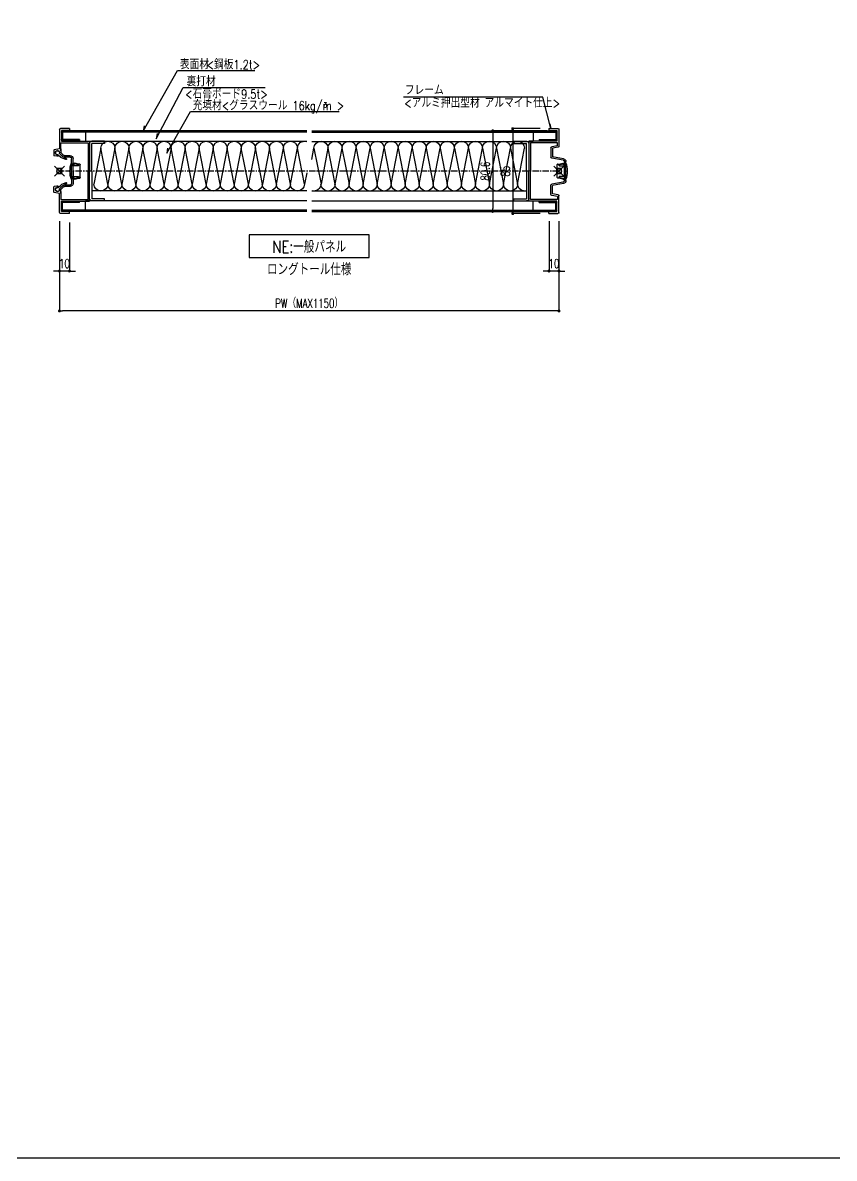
# Model space of a CAD drawing. Extents: x -275225 to 47266, y -41063 to 95295.
# Drawn here: x -223123 to -222310, y -17314 to -16178 of the extents above; entities that cross this region are included whole.
import ezdxf
from ezdxf.enums import TextEntityAlignment as Align

# ---------------------------------------------------------------- set-up
doc = ezdxf.new("R2010")
doc.units = 0
doc.header["$LTSCALE"] = 0.2
doc.header["$PDMODE"] = 99
doc.header["$PDSIZE"] = 5
doc.linetypes.add('CENTER', pattern=[50.8, 31.75, -6.35, 6.35, -6.35])
for name, color, linetype in [('_P18_製品', 4, 'Continuous'), ('_P18_製品寸法', 9, 'Continuous'), ('_基準', 1, 'CENTER'), ('_文字', 3, 'Continuous'), ('_製品寸法', 9, 'Continuous'), ('樹脂', 6, 'Continuous')]:
    doc.layers.add(name, color=color, linetype=linetype)
doc.layers.add('_ポイント', color=1, linetype='Continuous', plot=False)
doc.styles.add('OKAMURA', font='SIMPLEX.shx', dxfattribs={"width": 0.7, "bigfont": 'BIGFONT.shx'})
doc.dimstyles.new('OKAMURA-003', dxfattribs={"dimscale": 3, "dimtxt": 3, "dimasz": 1, "dimexe": 0, "dimexo": 3, "dimgap": 1, "dimtad": 1, "dimdec": 3, "dimdsep": 46, "dimtxsty": 'OKAMURA', "dimblk1": 'DOT', "dimblk2": 'DOT', "dimsah": 1, "dimcen": 0, "dimclrd": 9, "dimclre": 9, "dimclrt": 3, "dimadec": 0, "dimazin": 0, "dimtfac": 1, "dimtdec": 3, "dimtix": 1, "dimtmove": 2, "dimatfit": 3, "dimldrblk": 'NONE', "dimfxl": 0, "dimtolj": 1, "dimarcsym": 0})

# ---------------------------------------------------------------- blocks, each defined once
blk = doc.blocks.new('_DOT')
at = {"color": 0, "linetype": 'ByBlock'}
blk.add_line((-0.5, 0), (-1, 0), dxfattribs=at)
at = {"color": 0, "linetype": 'ByBlock', "const_width": 0.5}
blk.add_lwpolyline([(-0.25, 0, 1), (0.25, 0, 1)], format="xyb", close=True, dxfattribs=at)
blk = doc.blocks.new('*D1557')
at = {"layer": '_製品寸法', "color": 9, "lineweight": -2, "transparency": 16777216}
for p, q in [((490, -50.1), (490, -100)), ((500, -50.1), (500, -100)), ((487, -100), (484, -100)), ((500, -100), (490, -100)), ((503, -100), (506, -100))]:
    blk.add_line(p, q, dxfattribs=at)
at = {"layer": 'Defpoints', "color": 0, "transparency": 16777216}
for p in [(490, -41.1), (500, -41.1), (490, -100)]:
    blk.add_point(p, dxfattribs=at)
at = {"layer": '_製品寸法', "color": 9, "lineweight": -2, "transparency": 16777216, "xscale": 3, "yscale": 3, "zscale": 3}
blk.add_blockref('_DOT', (490, -100), dxfattribs=at)
at = {"layer": '_製品寸法', "color": 9, "lineweight": -2, "transparency": 16777216, "xscale": 3, "yscale": 3, "zscale": 3, "rotation": 180}
blk.add_blockref('_DOT', (500, -100), dxfattribs=at)
at = {"layer": '_製品寸法', "color": 3, "transparency": 16777216, "insert": (495, -92.5), "char_height": 9, "attachment_point": 5, "style": 'OKAMURA'}
blk.add_mtext('\\A1;10', dxfattribs=at)
blk = doc.blocks.new('_None')
blk = doc.blocks.new('*D1558')
at = {"layer": '_製品寸法', "color": 9, "lineweight": -2, "transparency": 16777216}
for p, q in [((0, -50.1), (0, -140)), ((500, -50.1), (500, -140)), ((497, -140), (3, -140))]:
    blk.add_line(p, q, dxfattribs=at)
at = {"layer": 'Defpoints', "color": 0, "transparency": 16777216}
for p in [(0, -41.1), (500, -41.1), (0, -140)]:
    blk.add_point(p, dxfattribs=at)
at = {"layer": '_製品寸法', "color": 9, "lineweight": -2, "transparency": 16777216, "xscale": 3, "yscale": 3, "zscale": 3, "rotation": 180}
blk.add_blockref('_DOT', (0, -140), dxfattribs=at)
at = {"layer": '_製品寸法', "color": 9, "lineweight": -2, "transparency": 16777216, "xscale": 3, "yscale": 3, "zscale": 3}
blk.add_blockref('_DOT', (500, -140), dxfattribs=at)
at = {"layer": '_製品寸法', "color": 3, "transparency": 16777216, "insert": (250, -132.5), "char_height": 9, "attachment_point": 5, "style": 'OKAMURA'}
blk.add_mtext('\\A1;PW（MAX1150）', dxfattribs=at)
blk = doc.blocks.new('*D1559')
at = {"layer": '_製品寸法', "color": 9, "lineweight": -2, "transparency": 16777216}
for p, q in [((0, -50.5), (0, -100)), ((10, -51.5), (10, -100)), ((-3, -100), (-6, -100)), ((10, -100), (0, -100)), ((13, -100), (16, -100))]:
    blk.add_line(p, q, dxfattribs=at)
at = {"layer": 'Defpoints', "color": 0, "transparency": 16777216}
for p in [(0, -41.5), (10, -42.5), (0, -100)]:
    blk.add_point(p, dxfattribs=at)
at = {"layer": '_製品寸法', "color": 9, "lineweight": -2, "transparency": 16777216, "xscale": 3, "yscale": 3, "zscale": 3}
blk.add_blockref('_DOT', (0, -100), dxfattribs=at)
at = {"layer": '_製品寸法', "color": 9, "lineweight": -2, "transparency": 16777216, "xscale": 3, "yscale": 3, "zscale": 3, "rotation": 180}
blk.add_blockref('_DOT', (10, -100), dxfattribs=at)
at = {"layer": '_製品寸法', "color": 3, "transparency": 16777216, "insert": (5, -92.5), "char_height": 9, "attachment_point": 5, "style": 'OKAMURA'}
blk.add_mtext('\\A1;10', dxfattribs=at)
blk = doc.blocks.new('*D1560')
at = {"layer": '_製品寸法', "color": 9, "lineweight": -2, "transparency": 16777216}
for p, q in [((481, 42.5), (453.7, 42.5)), ((453.7, 39.5), (453.7, -39.5)), ((481, -42.5), (453.7, -42.5))]:
    blk.add_line(p, q, dxfattribs=at)
at = {"layer": 'Defpoints', "color": 0, "transparency": 16777216}
for p in [(490, 42.5), (453.7, -42.5), (490, -42.5)]:
    blk.add_point(p, dxfattribs=at)
at = {"layer": '_製品寸法', "color": 9, "lineweight": -2, "transparency": 16777216, "xscale": 3, "yscale": 3, "zscale": 3}
for p, rotation in [((453.7, 42.5), 90), ((453.7, -42.5), 270)]:
    blk.add_blockref('_DOT', p, dxfattribs=dict(at, rotation=rotation))
at = {"layer": '_製品寸法', "color": 3, "transparency": 16777216, "insert": (446.2, 0), "char_height": 9, "attachment_point": 5, "rotation": 90, "style": 'OKAMURA'}
blk.add_mtext('\\A1;85', dxfattribs=at)
blk = doc.blocks.new('*D1561')
at = {"layer": '_製品寸法', "color": 9, "lineweight": -2, "transparency": 16777216}
for p, q in [((488.2, 40.3), (433.7, 40.3)), ((433.7, 37.3), (433.7, -37.3)), ((488.2, -40.3), (433.7, -40.3))]:
    blk.add_line(p, q, dxfattribs=at)
at = {"layer": 'Defpoints', "color": 0, "transparency": 16777216}
for p in [(497.2, 40.3), (433.7, -40.3), (497.2, -40.3)]:
    blk.add_point(p, dxfattribs=at)
at = {"layer": '_製品寸法', "color": 9, "lineweight": -2, "transparency": 16777216, "xscale": 3, "yscale": 3, "zscale": 3}
for p, rotation in [((433.7, 40.3), 90), ((433.7, -40.3), 270)]:
    blk.add_blockref('_DOT', p, dxfattribs=dict(at, rotation=rotation))
at = {"layer": '_製品寸法', "color": 3, "transparency": 16777216, "insert": (426.2, 0), "char_height": 9, "attachment_point": 5, "rotation": 90, "style": 'OKAMURA'}
blk.add_mtext('\\A1;80.6', dxfattribs=at)
blk = doc.blocks.new('樹脂')
at = {"layer": '_P18_製品', "color": 0, "linetype": 'ByBlock'}
for p, q in [((-8.7, -6.5), (-8.7, 6.5)), ((-8.2, 7), (-7, 7)), ((-7, 7), (-3.2, 8.1)), ((-7, 6.3), (-3.2, 7.4)), ((-7, 6.3), (-7, 7)), ((-7, 5.9), (-7, 6.3)), ((-6.5, 5.4), (0, 5.4)), ((-3.2, 8.1), (-3.2, 7.6)), ((-3.2, 7.6), (-2.4, 7.6)), ((-3.2, 7.6), (-3.2, 6.9)), ((-3.2, 6.9), (-2.4, 6.9)), ((-2.4, 7.6), (-2.4, 7.1)), ((-2.4, 7.1), (-0.5, 7.1)), ((-2.4, 6.4), (-2.4, 7.1)), ((-2.4, 6.4), (-0.5, 6.4)), ((-0.5, 7.1), (-0.5, 5.4)), ((0, -8.3), (0, 8.3)), ((-7, -7), (-8.2, -7)), ((-7, -5.9), (-7, -6.3)), ((-7, -6.3), (-7, -7)), ((-3.2, -7.4), (-7, -6.3)), ((-3.2, -8.1), (-7, -7)), ((0, -5.4), (-6.5, -5.4)), ((-3.2, -7.4), (-1.6, -7.4)), ((-3.2, -8.1), (-1.6, -8.1)), ((-1.6, -7.6), (-1.6, -6.9)), ((-1.6, -6.9), (-0.8, -6.9)), ((-1.6, -7.6), (-0.8, -7.6)), ((-1.6, -8.1), (-1.6, -7.6)), ((-0.8, -7.1), (-0.8, -6.4)), ((-0.8, -6.4), (-0.5, -6.4)), ((-0.8, -7.1), (-0.5, -7.1)), ((-0.8, -7.6), (-0.8, -7.1)), ((-0.5, -7.1), (-0.5, -5.4))]:
    blk.add_line(p, q, dxfattribs=at)
for centre, radius, start, end in [((-8.2, 6.5), 0.5, 90, 180), ((-6.5, 5.9), 0.5, 180, 270), ((-21, 0), 22.6, 338.3053, 21.6947), ((-8.2, -6.5), 0.5, 180, 270), ((-6.5, -5.9), 0.5, 90, 180)]:
    blk.add_arc(centre, radius, start, end, dxfattribs=at)
blk = doc.blocks.new('P18LTNE')
at = {"layer": '_P18_製品'}
for p, q in [((0, 41.5), (0, 24.8)), ((10, 42.5), (1, 42.5)), ((10, 40.5), (2, 40.5)), ((2, 40.5), (2, 30)), ((247.5, 40.3), (3.2, 40.3)), ((247.5, 39.1), (3.2, 39.1)), ((3.2, 39.1), (3.2, 31.5)), ((10, 42.5), (10, 40.5)), ((26, 39.1), (26, 29.6)), ((252.5, 40.3), (496.8, 40.3)), ((252.5, 39.1), (496.8, 39.1)), ((474, 39.1), (474, 29.6)), ((490, 42.5), (499, 42.5)), ((490, 42.5), (490, 40.5)), ((490, 40.5), (498, 40.5)), ((496.8, 39.1), (496.8, 31.5)), ((498, 40.5), (498, 30)), ((500, 41.5), (500, 22.4)), ((0.8, 23.9), (6.5, 22.9)), ((1.5, 28.4), (28.6, 28.4)), ((1.5, 25.3), (1.5, 28.4)), ((1.5, 25.3), (7.2, 24.3)), ((2, 30), (30.1, 30)), ((20, 31.5), (3.2, 31.5)), ((20, 30.3), (3.2, 30.3)), ((6.5, 22.9), (6.5, 14.4)), ((8, 23.3), (8, 14)), ((20, 31.5), (20, 30.3)), ((247.5, 29.6), (26, 29.6)), ((28.6, 28.4), (28.6, 0)), ((30.1, 30), (30.1, 0)), ((30.1, 30), (30.1, 0)), ((45.2, 29.9), (32.5, 29.9)), ((32.5, 0), (32.5, 27.6)), ((45.2, 27.6), (32.5, 27.6)), ((45.2, 29.9), (45.2, 27.6)), ((252.5, 29.6), (474, 29.6)), ((454.8, 29.9), (454.8, 27.6)), ((454.8, 29.9), (467.5, 29.9)), ((454.8, 27.6), (467.5, 27.6)), ((467.5, 0), (467.5, 27.6)), ((469.8, 30), (469.8, 0)), ((469.8, 30), (469.8, 0)), ((498, 30), (469.8, 30)), ((471.4, 28.4), (471.4, 0)), ((498.5, 28.4), (471.4, 28.4)), ((480, 31.5), (496.8, 31.5)), ((480, 31.5), (480, 30.3)), ((480, 30.3), (496.8, 30.3)), ((498.5, 20.4), (498.5, 28.4)), ((-4.5, 12.4), (6.5, 14.4)), ((-4.3, 11), (7.2, 13)), ((486.4, 0), (486.4, 12.4)), ((487.9, 0), (487.9, 12.4)), ((489.4, 15.4), (494.8, 15.4)), ((489.4, 13.9), (494.8, 13.9)), ((493.2, 12.6), (497, 14.7)), ((493.7, 11.6), (497.8, 13.3)), ((498.5, 18.5), (495.8, 15.8)), ((500, 17.8), (496.9, 14.8)), ((499.9, 17.7), (497.7, 15.3)), ((498.5, 22.4), (498.5, 18.5)), ((501.3, 16.3), (498.7, 13.9)), ((500, 22.4), (505.2, 21.4)), ((500, 19), (500, 17.8)), ((501.8, 20.5), (502.8, 20.4)), ((501.8, 16.4), (502.5, 16.4)), ((501.8, 14.9), (502.5, 14.9)), ((502.5, 14.9), (505.2, 15.3)), ((504, 18.9), (504, 17.9)), ((505.5, 21.1), (505.5, 15.6)), ((-7, 0.3), (-7, 9.5)), ((-7, 0.3), (-6.7, 0)), ((-6.7, 0), (-7, -0.3)), ((-5.5, -9.5), (-5.5, 9.5)), ((28.6, -28.4), (28.6, 0)), ((30.1, -30), (30.1, 0)), ((30.1, -30), (30.1, 0)), ((32.5, 0), (32.5, -27.6)), ((467.5, 0), (467.5, -27.6)), ((469.8, -30), (469.8, 0)), ((469.8, -30), (469.8, 0)), ((471.4, -28.4), (471.4, 0)), ((486.4, 0), (486.4, -12.4)), ((487.9, 0), (487.9, -12.4)), ((-7, -9.5), (-7, -0.3)), ((-4.3, -11), (7.2, -13)), ((-4.5, -12.4), (6.5, -14.4)), ((6.5, -22.9), (6.5, -14.4)), ((8, -23.3), (8, -14)), ((247.5, -19.9), (32.5, -19.9)), ((252.5, -19.9), (467.5, -19.9)), ((489.4, -13.9), (494.8, -13.9)), ((489.4, -15.4), (494.8, -15.4)), ((493.2, -12.6), (497, -14.7)), ((493.7, -11.6), (497.8, -13.3)), ((498.5, -18.5), (495.8, -15.8)), ((500, -17.8), (496.9, -14.8)), ((497.7, -15.3), (499.9, -17.7)), ((498.5, -22.4), (498.5, -18.5)), ((498.5, -20.4), (498.5, -28.4)), ((501.3, -16.3), (498.7, -13.9)), ((500, -19), (500, -17.8)), ((500, -22.4), (505.2, -21.4)), ((500, -41.5), (500, -22.4)), ((501.8, -14.9), (502.5, -14.9)), ((501.8, -16.4), (502.5, -16.4)), ((501.8, -20.5), (502.8, -20.4)), ((502.6, -14.9), (505.2, -15.3)), ((504, -18.9), (504, -17.9)), ((505.5, -21.1), (505.5, -15.6)), ((0, -41.5), (0, -24.8)), ((0.8, -23.9), (6.5, -22.9)), ((1.5, -25.3), (7.2, -24.3)), ((1.5, -25.3), (1.5, -28.4)), ((1.5, -28.4), (28.6, -28.4)), ((2, -30), (30.1, -30)), ((2, -40.5), (2, -30)), ((20, -30.3), (3.2, -30.3)), ((3.2, -39.1), (3.2, -31.5)), ((20, -31.5), (3.2, -31.5)), ((20, -31.5), (20, -30.3)), ((247.5, -29.6), (26, -29.6)), ((26, -39.1), (26, -29.6)), ((45.2, -27.6), (32.5, -27.6)), ((45.2, -29.9), (32.5, -29.9)), ((45.2, -29.9), (45.2, -27.6)), ((252.5, -29.6), (474, -29.6)), ((454.8, -27.6), (467.5, -27.6)), ((454.8, -29.9), (454.8, -27.6)), ((454.8, -29.9), (467.5, -29.9)), ((498, -30), (469.8, -30)), ((498.5, -28.4), (471.4, -28.4)), ((474, -39.1), (474, -29.6)), ((480, -30.3), (496.8, -30.3)), ((480, -31.5), (480, -30.3)), ((480, -31.5), (496.8, -31.5)), ((496.8, -39.1), (496.8, -31.5)), ((498, -40.5), (498, -30)), ((10, -42.5), (1, -42.5)), ((10, -40.5), (2, -40.5)), ((247.5, -39.1), (3.2, -39.1)), ((247.5, -40.3), (3.2, -40.3)), ((10, -42.5), (10, -40.5)), ((252.5, -39.1), (496.8, -39.1)), ((252.5, -40.3), (496.8, -40.3)), ((490, -40.5), (498, -40.5)), ((490, -42.5), (490, -40.5)), ((490, -42.5), (499, -42.5))]:
    blk.add_line(p, q, dxfattribs=at)
at = {"layer": '_P18_製品', "color": 6}
for p, q in [((41.5, -12.9), (34.4, 22.9)), ((48.5, 22.9), (41.5, -12.9)), ((55.5, -12.9), (48.5, 22.9)), ((62.6, 22.9), (55.5, -12.9)), ((69.6, -12.9), (62.6, 22.9)), ((76.6, 22.9), (69.6, -12.9)), ((83.6, -12.9), (76.6, 22.9)), ((90.7, 22.9), (83.6, -12.9)), ((97.7, -12.9), (90.7, 22.9)), ((104.7, 22.9), (97.7, -12.9)), ((111.8, -12.9), (104.7, 22.9)), ((118.8, 22.9), (111.8, -12.9)), ((125.8, -12.9), (118.8, 22.9)), ((132.8, 22.9), (125.8, -12.9)), ((139.9, -12.9), (132.8, 22.9)), ((146.9, 22.9), (139.9, -12.9)), ((153.9, -12.9), (146.9, 22.9)), ((160.9, 22.9), (153.9, -12.9)), ((168, -12.9), (160.9, 22.9)), ((175, 22.9), (168, -12.9)), ((182, -12.9), (175, 22.9)), ((189.1, 22.9), (182, -12.9)), ((196.1, -12.9), (189.1, 22.9)), ((203.1, 22.9), (196.1, -12.9)), ((210.1, -12.9), (203.1, 22.9)), ((217.2, 22.9), (210.1, -12.9)), ((217.2, 22.9), (224.2, -12.9)), ((231.2, 22.9), (224.2, -12.9)), ((231.2, 22.9), (238.2, -12.9)), ((245.3, 22.9), (238.2, -12.9)), ((247.5, 11.5), (245.3, 22.9)), ((254.7, -12.9), (261.8, 22.9)), ((268.8, -12.9), (261.8, 22.9)), ((268.8, -12.9), (275.8, 22.9)), ((282.8, -12.9), (275.8, 22.9)), ((282.8, -12.9), (289.9, 22.9)), ((289.9, 22.9), (296.9, -12.9)), ((296.9, -12.9), (303.9, 22.9)), ((303.9, 22.9), (310.9, -12.9)), ((310.9, -12.9), (318, 22.9)), ((318, 22.9), (325, -12.9)), ((325, -12.9), (332, 22.9)), ((332, 22.9), (339.1, -12.9)), ((339.1, -12.9), (346.1, 22.9)), ((346.1, 22.9), (353.1, -12.9)), ((353.1, -12.9), (360.1, 22.9)), ((360.1, 22.9), (367.2, -12.9)), ((367.2, -12.9), (374.2, 22.9)), ((374.2, 22.9), (381.2, -12.9)), ((381.2, -12.9), (388.2, 22.9)), ((388.2, 22.9), (395.3, -12.9)), ((395.3, -12.9), (402.3, 22.9)), ((402.3, 22.9), (409.3, -12.9)), ((409.3, -12.9), (416.4, 22.9)), ((416.4, 22.9), (423.4, -12.9)), ((423.4, -12.9), (430.4, 22.9)), ((430.4, 22.9), (437.4, -12.9)), ((437.4, -12.9), (444.5, 22.9)), ((444.5, 22.9), (451.5, -12.9)), ((451.5, -12.9), (458.5, 22.9)), ((458.5, 22.9), (465.5, -12.9)), ((252.5, -1.6), (254.7, -12.9))]:
    blk.add_line(p, q, dxfattribs=at)
at = {"layer": '_P18_製品'}
for centre, radius, start, end in [((1, 41.5), 1, 90, 180), ((3.6, 38.7), 1.65, 104.1258, 165.8742), ((496.4, 38.7), 1.65, 14.1258, 75.8742), ((499, 41.5), 1, 0, 90), ((1, 24.8), 1, 180, 260), ((3.6, 31.9), 1.65, 194.1258, 255.8742), ((7, 23.3), 1, 0, 80), ((32.5, 27.6), 2.31, 90, 180), ((467.5, 27.6), 2.31, 0, 90), ((496.4, 31.9), 1.65, 284.1258, 345.8742), ((-4, 9.5), 3, 100, 180), ((7, 14), 1, 280, 0), ((489.4, 12.4), 3.01, 90, 180), ((489.4, 12.4), 1.51, 90, 180), ((493.4, 12.1), 0.603, 115.9993, 296.0006), ((494.8, 16.9), 1.51, 270, 314.9997), ((494.8, 16.9), 3.01, 270, 314.9998), ((495.6, 17.2), 2.81, 298.667, 317.6674), ((496.4, 16.5), 3.51, 293.3328, 312.3329), ((499.5, 18), 0.502, 316.8068, 8.3704), ((501.5, 19), 1.51, 80.0003, 180), ((502, 18.4), 2.01, 261.6289, 188.3706), ((501.8, 15.6), 0.754, 90, 270), ((501.6, 15.9), 0.502, 81.6307, 133.1925), ((502.5, 17.9), 1.51, 270, 0), ((502.5, 18.9), 1.51, 0, 80.0003), ((505.2, 21.1), 0.301, 0, 79.9998), ((505.2, 15.6), 0.301, 280.0002, 0), ((-4, 9.5), 1.5, 100, 180), ((-4, -9.5), 3, 180, 260), ((-4, -9.5), 1.5, 180, 260), ((7, -14), 1, 0, 80), ((489.4, -12.4), 3.01, 180, 270), ((489.4, -12.4), 1.51, 180, 270), ((493.4, -12.1), 0.603, 64.0009, 244.0022), ((494.8, -16.9), 3.01, 45.0002, 90), ((494.8, -16.9), 1.51, 45.0003, 90), ((495.6, -17.2), 2.81, 42.3328, 61.333), ((496.4, -16.5), 3.51, 47.6672, 66.6672), ((499.5, -18), 0.502, 351.6294, 43.1911), ((502, -18.4), 2.01, 171.6294, 98.371), ((501.5, -19), 1.51, 180, 279.9997), ((501.8, -15.6), 0.754, 90, 270), ((501.6, -15.9), 0.502, 226.8075, 278.3693), ((502.5, -17.9), 1.51, 0, 90), ((502.5, -18.9), 1.51, 279.9997, 0), ((505.2, -15.6), 0.301, 0, 79.9998), ((505.2, -21.1), 0.301, 280.0003, 0), ((1, -24.8), 1, 100, 180), ((3.6, -31.9), 1.65, 104.1258, 165.8742), ((7, -23.3), 1, 280, 0), ((32.5, -27.6), 2.31, 180, 270), ((467.5, -27.6), 2.31, 270, 0), ((496.4, -31.9), 1.65, 14.1258, 75.8742), ((1, -41.5), 1, 180, 270), ((3.6, -38.7), 1.65, 194.1258, 255.8742), ((496.4, -38.7), 1.65, 284.1258, 345.8742), ((499, -41.5), 1, 270, 0)]:
    blk.add_arc(centre, radius, start, end, dxfattribs=at)
at = {"layer": '_P18_製品', "color": 6}
for centre, start, end in [((41.5, 22.9), 0, 180), ((55.5, 22.9), 0, 180), ((69.6, 22.9), 0, 180), ((83.6, 22.9), 0, 180), ((97.7, 22.9), 0, 180), ((111.8, 22.9), 0, 180), ((125.8, 22.9), 0, 180), ((139.9, 22.9), 0, 180), ((153.9, 22.9), 0, 180), ((168, 22.9), 0, 180), ((182, 22.9), 0, 180), ((196.1, 22.9), 0, 180), ((210.1, 22.9), 0, 180), ((224.2, 22.9), 0, 180), ((238.2, 22.9), 0, 180), ((254.7, 22.9), 0, 105.5582), ((268.8, 22.9), 0, 180), ((282.8, 22.9), 0, 180), ((296.9, 22.9), 0, 180), ((310.9, 22.9), 0, 180), ((325, 22.9), 0, 180), ((339.1, 22.9), 0, 180), ((353.1, 22.9), 0, 180), ((367.2, 22.9), 0, 180), ((381.2, 22.9), 0, 180), ((395.3, 22.9), 0, 180), ((409.3, 22.9), 0, 180), ((423.4, 22.9), 0, 180), ((437.4, 22.9), 0, 180), ((451.5, 22.9), 0, 180), ((34.4, -12.9), 253.5539, 0), ((48.5, -12.9), 180, 0), ((62.6, -12.9), 180, 0), ((76.6, -12.9), 180, 0), ((90.7, -12.9), 180, 0), ((104.7, -12.9), 180, 0), ((118.8, -12.9), 180, 0), ((132.8, -12.9), 180, 0), ((146.9, -12.9), 180, 0), ((160.9, -12.9), 180, 0), ((175, -12.9), 180, 0), ((189.1, -12.9), 180, 0), ((203.1, -12.9), 180, 0), ((217.2, -12.9), 180, 0), ((231.2, -12.9), 180, 0), ((245.3, -12.9), 180, 285.5711), ((261.8, -12.9), 180, 0), ((275.8, -12.9), 180, 0), ((289.9, -12.9), 180, 0), ((303.9, -12.9), 180, 0), ((318, -12.9), 180, 0), ((332, -12.9), 180, 0), ((346.1, -12.9), 180, 0), ((360.1, -12.9), 180, 0), ((374.2, -12.9), 180, 0), ((388.2, -12.9), 180, 0), ((402.3, -12.9), 180, 0), ((416.4, -12.9), 180, 0), ((430.4, -12.9), 180, 0), ((444.5, -12.9), 180, 0), ((458.5, -12.9), 180, 0)]:
    blk.add_arc(centre, 7.03, start, end, dxfattribs=at)
at = {"layer": '_ポイント'}
for p in [(0, 0), (500, 0)]:
    blk.add_point(p, dxfattribs=at)
at = {"layer": '_基準'}
blk.add_line((0, 0), (500, 0), dxfattribs=at)
at = {"layer": '樹脂', "xscale": -1}
blk.add_blockref('樹脂', (-7, 0), dxfattribs=at)
at = {"layer": '樹脂'}
blk.add_blockref('樹脂', (487.9, 0), dxfattribs=at)
blk = doc.blocks.new('*U1556')
at = {"layer": '_文字', "color": 9}
for points in [[(84.6884, 45.3412), (83.7645, 40.1012), (118.1875, 100.7235), (195.5748, 100.7235)], [(97.8012, 37.5419), (96.8773, 32.3019), (123.9559, 83.5948), (205.9799, 83.5948)], [(490.785, 47.451), (491.709, 42.5), (483.6961, 74.1582), (344.2765, 74.1582)], [(490.7851, 47.4509), (491.709, 42.4999), (483.6962, 74.1581), (344.8014, 74.1581)], [(108.3075, 23.0815), (107.3837, 17.842), (131.0414, 59.6192), (280.0791, 59.6192)]]:
    blk.add_lwpolyline(points, dxfattribs=at)
at = {"layer": '_文字'}
blk.add_lwpolyline([(309.9983, -86.3266), (309.9983, -63.8266), (189.9985, -63.8266), (189.9985, -86.3266)], close=True, dxfattribs=at)
at = {"layer": '_P18_製品', "xscale": -1}
blk.add_blockref('P18LTNE', (499.9967, 0), dxfattribs=at)
at = {"layer": '_文字', "style": 'OKAMURA', "width": 0.8}
for s, height, p in [('表面材 ', 8.99998, (120.5007, 102.1386)), ('<鋼板1.2t> ', 8.99998, (147.3109, 102.025)), ('裏打材 ', 8.99998, (127.1944, 84.9821)), ('<石膏ボード9.5t> ', 8.999982, (125.8065, 72.5438)), ('フレーム', 9, (345.7267, 76.4021)), ('充填材<グラスウール 16kg/m > ', 8.999982, (133.3268, 61.0343)), ('3', 5, (264.1746, 63.8455)), ('<アルミ押出型材 アルマイト仕上> ', 9, (345.148, 63.659))]:
    blk.add_text(s, height=height, dxfattribs=at).set_placement(p)
for s, p in [('NE:一般パネル', (249.9984, -75.0766)), ('ロングトール仕様', (249.9984, -97.5766))]:
    blk.add_text(s, height=11.99998, dxfattribs=at).set_placement(p, align=Align.MIDDLE)
at = {"layer": '_製品寸法'}
for base, p1, p2, angle, picture, middle in [((433.7461, -40.2999), (497.1822, 40.2999), (497.1822, -40.2999), 90, '*D1561', (426.2461, 0)), ((453.746, -42.4999), (489.9968, 42.4999), (489.9968, -42.4999), 90, '*D1560', (446.246, 0)), ((0, -100), (10, -42.4999), (0, -41.495), 180, '*D1559', (5, -92.5)), ((489.9968, -100), (499.9967, -41.1), (489.9968, -41.1), 180, '*D1557', (494.9968, -92.5))]:
    dim = blk.add_linear_dim(base=base, p1=p1, p2=p2, angle=angle, dimstyle='OKAMURA-003', dxfattribs=at)
    dim.commit()
    dim.dimension.update_dxf_attribs({"geometry": picture, "text_midpoint": middle})
dim = blk.add_linear_dim(base=(0, -140), p1=(499.9967, -41.1), p2=(0, -41.1), angle=180, text='PW（MAX1150）', dimstyle='OKAMURA-003', dxfattribs=at)
dim.commit()
dim.dimension.update_dxf_attribs({"geometry": '*D1558', "text_midpoint": (249.9984, -132.5)})

msp = doc.modelspace()

# ---------------------------------------------------------------- linework, layer by layer
at = {"layer": '_P18_製品寸法'}
msp.add_lwpolyline([(-224110.4, -14815.2), (-219614.2, -14815.2), (-219614.2, -17314.4), (-224110.4, -17314.4)], close=True, dxfattribs=at)

# ---------------------------------------------------------------- block references
msp.add_blockref('*U1556', (-223085.9, -16326.2))

doc.saveas('drawing.dxf')
